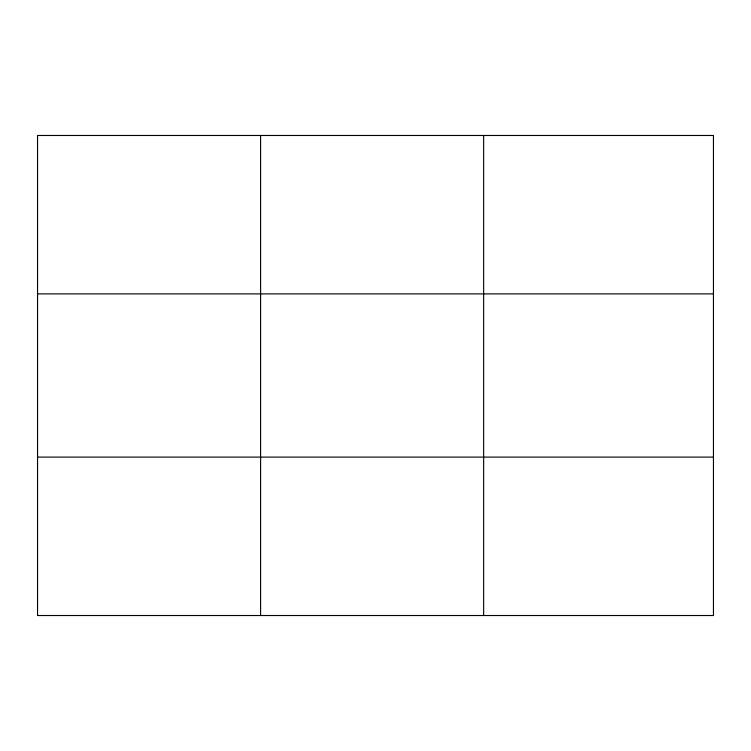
<?xml version="1.0" encoding="UTF-8"?>
<svg xmlns="http://www.w3.org/2000/svg" width="751" height="751" viewBox="0 0 751 751"><rect width="100%" height="100%" fill="white"/><g stroke="black" fill="none" stroke-linecap="round" stroke-linejoin="round"><path stroke-width="1.13" d="M260.597 615.52L260.597 135.48M483.644 615.52L483.644 135.48M37.55 293.894L713.45 293.894M37.55 457.106L713.45 457.106M713.45 135.48L713.45 615.52L37.55 615.52L37.55 135.48L713.45 135.48"/></g></svg>
